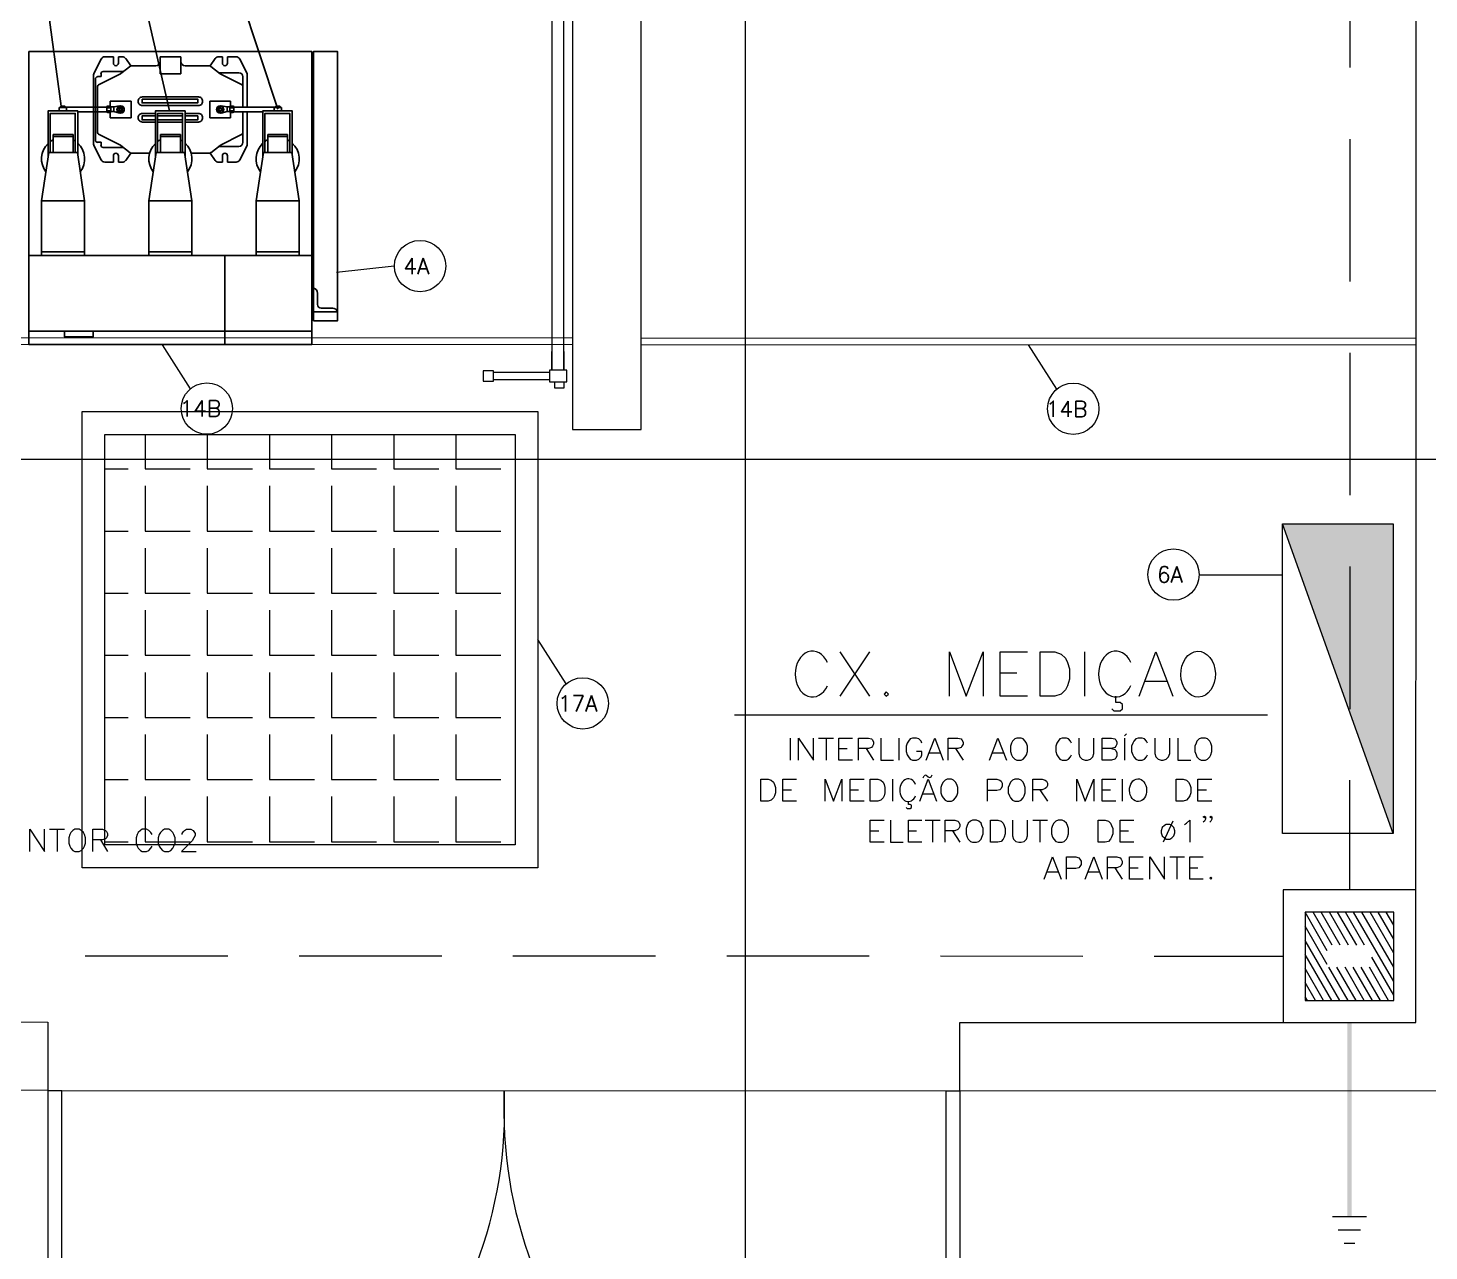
# Model space of a CAD drawing. Header units: inches. Extents: x 5 to 1823, y 18 to 726.
# Drawn here: x 1387.2 to 1510.1, y 146.8 to 254 of the extents above; entities that cross this region are included whole.
import ezdxf

# ---------------------------------------------------------------- set-up
doc = ezdxf.new("R2010")
doc.units = ezdxf.units.IN
doc.header["$MEASUREMENT"] = 0
doc.layers.get('0').update_dxf_attribs({"true_color": 0x7fbfff})
for name, color, linetype in [('BARRAMENTO', 30, 'Continuous'), ('ESTRUTURA DE VÁCUO', 2, 'Continuous'), ('PDF_0', 7, 'Continuous'), ('PDF_01', 1, 'Continuous'), ('PDF_06', 6, 'Continuous'), ('PDF_EL0001', 1, 'Continuous'), ('PDF_QUADROS', 1, 'Continuous'), ('PDF_Texto', 6, 'Continuous'), ('TC', 155, 'Continuous'), ('TP', 131, 'Continuous')]:
    doc.layers.add(name, color=color, linetype=linetype)
doc.layers.add('PDF_ENIT-EL00132', color=7, linetype='Continuous', true_color=0x00dddd)
doc.styles.add('PDF RomanS', font='romans__.ttf')

msp = doc.modelspace()

# ---------------------------------------------------------------- linework, layer by layer
for p, q in [((1388.89, 256.49), (1390.13, 247.17)), ((1397.43, 256.49), (1399.64, 246.74)), ((1405.92, 256.64), (1409.15, 246.89))]:
    msp.add_line(p, q)
at = {"color": 1}
for p, q in [((1387.31, 251.97), (1387.31, 226.26)), ((1387.31, 251.97), (1412.14, 251.97)), ((1412.14, 251.97), (1412.14, 226.26)), ((1389.98, 246.74), (1389.98, 247.04)), ((1389.98, 247.04), (1390.62, 247.04)), ((1390.62, 246.74), (1390.62, 247.04)), ((1394.16, 247.11), (1394.16, 247.09)), ((1394.16, 246.68), (1394.16, 247.09)), ((1394.22, 247.17), (1394.45, 247.17)), ((1394.22, 247.03), (1394.45, 247.03)), ((1394.22, 247.03), (1394.45, 247.03)), ((1394.51, 247.11), (1394.51, 247.09)), ((1394.51, 247.1), (1394.76, 247.1)), ((1394.51, 246.68), (1394.51, 247.09)), ((1395.26, 247.18), (1394.76, 247.1)), ((1394.76, 246.68), (1394.76, 247.1)), ((1404.19, 247.18), (1404.69, 247.1)), ((1404.94, 247.1), (1404.69, 247.1)), ((1404.69, 246.68), (1404.69, 247.1)), ((1404.94, 247.11), (1404.94, 247.09)), ((1404.94, 246.68), (1404.94, 247.09)), ((1405.23, 247.17), (1405, 247.17)), ((1405.23, 247.03), (1405, 247.03)), ((1405.23, 247.03), (1405, 247.03)), ((1405.29, 247.11), (1405.29, 247.09)), ((1405.29, 246.68), (1405.29, 247.09)), ((1408.83, 246.74), (1408.83, 247.04)), ((1409.47, 247.04), (1408.83, 247.04)), ((1409.47, 246.74), (1409.47, 247.04)), ((1389.98, 246.74), (1390.62, 246.74)), ((1394.16, 246.67), (1394.16, 246.68)), ((1394.22, 246.74), (1394.45, 246.74)), ((1394.22, 246.61), (1394.45, 246.61)), ((1394.51, 246.67), (1394.51, 246.68)), ((1394.51, 246.68), (1394.76, 246.68)), ((1395.26, 246.56), (1394.76, 246.68)), ((1404.19, 246.56), (1404.69, 246.68)), ((1404.94, 246.68), (1404.69, 246.68)), ((1404.94, 246.67), (1404.94, 246.68)), ((1405.23, 246.74), (1405, 246.74)), ((1405.23, 246.61), (1405, 246.61)), ((1405.29, 246.67), (1405.29, 246.68)), ((1409.47, 246.74), (1408.83, 246.74)), ((1389.44, 244.67), (1391.18, 244.67)), ((1389.44, 243.1), (1389.44, 244.67)), ((1391.18, 243.1), (1391.18, 244.67)), ((1398.85, 244.67), (1400.6, 244.67)), ((1398.85, 243.1), (1398.85, 244.67)), ((1400.6, 243.1), (1400.6, 244.67)), ((1408.26, 244.67), (1410, 244.67)), ((1408.26, 243.1), (1408.26, 244.67)), ((1410, 243.1), (1410, 244.67)), ((1389.44, 244.49), (1391.18, 244.49)), ((1398.85, 244.49), (1400.6, 244.49)), ((1408.26, 244.49), (1410, 244.49)), ((1412.14, 234.06), (1387.31, 234.06)), ((1388.43, 234.06), (1392.19, 234.06)), ((1397.84, 234.06), (1401.6, 234.06)), ((1404.51, 234.06), (1404.51, 226.26)), ((1407.25, 234.06), (1411.01, 234.06)), ((1387.31, 233.23), (1387.31, 226.26)), ((1412.14, 233.23), (1412.14, 226.26)), ((1412.29, 231.2), (1412.29, 229.11)), ((1412.63, 230.79), (1412.63, 229.78)), ((1412.29, 229.11), (1414.38, 229.11)), ((1412.96, 229.45), (1413.97, 229.45)), ((1387.31, 227.43), (1412.14, 227.43)), ((1387.31, 226.26), (1412.14, 226.26)), ((1387.31, 226.26), (1412.14, 226.26))]:
    msp.add_line(p, q, dxfattribs=at)
for points in [[(1412.29, 228.32), (1412.29, 251.97), (1414.38, 251.97), (1414.38, 228.32)], [(1395.52, 246.59), (1395.68, 246.87), (1395.52, 247.15), (1395.19, 247.15), (1395.03, 246.87), (1395.19, 246.59)], [(1403.93, 246.59), (1403.77, 246.87), (1403.93, 247.15), (1404.26, 247.15), (1404.42, 246.87), (1404.26, 246.59)], [(1392.94, 227.43), (1392.94, 226.93), (1390.44, 226.93), (1390.44, 227.43)]]:
    msp.add_lwpolyline(points, close=True, dxfattribs=at)
for points in [[(1390.53, 247.04), (1390.46, 247.17), (1390.13, 247.17), (1390.06, 247.04)], [(1408.92, 247.04), (1408.99, 247.17), (1409.32, 247.17), (1409.39, 247.04)], [(1389.98, 246.89), (1389.97, 246.89), (1389.98, 246.88)], [(1390.62, 246.88), (1390.62, 246.89), (1390.62, 246.89)], [(1408.83, 246.88), (1408.83, 246.89), (1408.83, 246.89)], [(1409.47, 246.89), (1409.48, 246.89), (1409.47, 246.88)]]:
    msp.add_lwpolyline(points, dxfattribs=at)
for centre, radius in [((1395.36, 246.87), 0.322), ((1395.36, 246.87), 0.182), ((1404.09, 246.87), 0.322), ((1404.09, 246.87), 0.182)]:
    msp.add_circle(centre, radius, dxfattribs=at)
for centre, radius, start, end in [((1390.3, 246.89), 0.182, 56.9078, 123.0922), ((1394.22, 247.11), 0.0617, 90, 180), ((1394.22, 247.09), 0.0617, 180, 270), ((1394.22, 246.97), 0.0617, 90, 180), ((1394.45, 247.11), 0.0617, 0, 90), ((1394.45, 247.09), 0.0617, 270, 0), ((1394.45, 246.97), 0.0617, 0, 90), ((1405, 247.11), 0.0617, 90, 180), ((1405, 247.09), 0.0617, 180, 270), ((1405, 246.97), 0.0617, 90, 180), ((1405.23, 247.11), 0.0617, 0, 90), ((1405.23, 247.09), 0.0617, 270, 0), ((1405.23, 246.97), 0.0617, 0, 90), ((1409.15, 246.89), 0.182, 56.9078, 123.0922), ((1394.22, 246.81), 0.0617, 180, 270), ((1394.22, 246.68), 0.0617, 90, 180), ((1394.22, 246.67), 0.0617, 180, 270), ((1394.45, 246.81), 0.0617, 270, 0), ((1394.45, 246.68), 0.0617, 0, 90), ((1394.45, 246.67), 0.0617, 270, 0), ((1405, 246.81), 0.0617, 180, 270), ((1405, 246.68), 0.0617, 90, 180), ((1405, 246.67), 0.0617, 180, 270), ((1405.23, 246.81), 0.0617, 270, 0), ((1405.23, 246.68), 0.0617, 0, 90), ((1405.23, 246.67), 0.0617, 270, 0), ((1412.2, 230.78), 0.429, 358.4835, 77.2872), ((1412.96, 229.78), 0.334, 180, 270), ((1413.96, 229.02), 0.429, 12.7128, 91.5165)]:
    msp.add_arc(centre, radius, start, end, dxfattribs=at)
at = {"layer": 'BARRAMENTO'}
for p, q in [((1394.16, 247.08), (1390.51, 247.08)), ((1405.29, 247.08), (1408.94, 247.08)), ((1394.16, 246.66), (1391.6, 246.66)), ((1405.29, 246.66), (1407.85, 246.66))]:
    msp.add_line(p, q, dxfattribs=at)
at = {"layer": 'ESTRUTURA DE VÁCUO'}
for points in [[(1389, 242.64), (1389, 246.74), (1391.6, 246.74), (1391.6, 242.84)], [(1389.19, 243.1), (1389.19, 246.52), (1391.38, 246.52), (1391.38, 243.1)], [(1398.41, 242.64), (1398.41, 246.74), (1401.01, 246.74), (1401.01, 242.84)], [(1398.6, 243.1), (1398.6, 246.52), (1400.79, 246.52), (1400.79, 243.1)], [(1407.82, 242.64), (1407.82, 246.74), (1410.42, 246.74), (1410.42, 242.84)], [(1408.01, 243.1), (1408.01, 246.52), (1410.2, 246.52), (1410.2, 243.1)]]:
    msp.add_lwpolyline(points, dxfattribs=at)
for centre, start, end in [((1390.31, 242.54), 134.057, 217.4406), ((1390.31, 242.54), 117.4761, 126.4085), ((1390.31, 242.54), 55.7884, 62.5239), ((1390.31, 242.54), 322.5594, 47.1814), ((1399.72, 242.54), 134.057, 217.4406), ((1399.72, 242.54), 117.4761, 126.4085), ((1399.72, 242.54), 55.7884, 62.5239), ((1399.72, 242.54), 322.5594, 47.1814), ((1409.13, 242.54), 134.057, 217.4406), ((1409.13, 242.54), 117.4761, 126.4085), ((1409.13, 242.54), 55.7884, 62.5239), ((1409.13, 242.54), 322.5594, 47.1814)]:
    msp.add_arc(centre, 1.89, start, end, dxfattribs=at)
at = {"layer": 'PDF_0', "lineweight": 5}
for points in [[(1450.18, 92.32), (1450.18, 379.72)], [(1433.18, 285.51), (1433.18, 269.44), (1433.18, 224.02), (1433.18, 225.63)], [(1434.24, 225.63), (1434.24, 224.02), (1434.24, 269.51)], [(1432.99, 223.17), (1428.06, 223.17), (1428.06, 223.83), (1432.99, 223.83)], [(1434.24, 222.98), (1434.24, 222.43), (1433.46, 222.43), (1433.46, 222.98)], [(1547.9, 216.17), (1011.37, 216.17)], [(1506.99, 183.36), (1497.27, 210.54), (1506.99, 210.54), (1506.99, 183.36), (1497.27, 183.36), (1497.27, 210.54)], [(1458.45, 199.3), (1461.04, 195.42)], [(1461.04, 199.3), (1458.45, 195.42)], [(1468.06, 195.42), (1468.06, 199.3), (1469.54, 195.42), (1471.03, 199.3), (1471.03, 195.42)], [(1474.92, 195.42), (1472.51, 195.42), (1472.51, 199.3), (1474.92, 199.3)], [(1479.9, 199.3), (1479.9, 195.42)], [(1484.7, 195.42), (1486.18, 199.3), (1487.66, 195.42)], [(1472.51, 197.46), (1473.99, 197.46)], [(1485.27, 196.72), (1487.11, 196.72)], [(1482.31, 194.3), (1482.5, 194.13), (1483.05, 194.13), (1483.24, 194.3), (1483.24, 194.68), (1483.05, 194.87), (1482.67, 194.87), (1482.67, 195.42)], [(1449.22, 193.77), (1495.98, 193.77)], [(1454.09, 191.74), (1454.09, 189.81)], [(1454.83, 189.81), (1454.83, 191.74), (1456.13, 189.81), (1456.13, 191.74)], [(1456.59, 191.74), (1457.88, 191.74)], [(1457.25, 191.74), (1457.25, 189.81)], [(1459.55, 189.81), (1458.35, 189.81), (1458.35, 191.74), (1459.55, 191.74)], [(1460.1, 189.81), (1460.1, 191.74), (1460.95, 191.74), (1461.23, 191.66), (1461.31, 191.57), (1461.4, 191.38), (1461.4, 191.19), (1461.31, 191.02), (1461.23, 190.92), (1460.95, 190.83), (1460.1, 190.83)], [(1462.05, 191.74), (1462.05, 189.81), (1463.15, 189.81)], [(1463.62, 191.74), (1463.62, 189.81)], [(1465.65, 191.3), (1465.57, 191.47), (1465.37, 191.66), (1465.18, 191.74), (1464.82, 191.74), (1464.63, 191.66), (1464.46, 191.47), (1464.36, 191.3), (1464.27, 191.02), (1464.27, 190.56), (1464.36, 190.28), (1464.46, 190.09), (1464.63, 189.9), (1464.82, 189.81), (1465.18, 189.81), (1465.37, 189.9), (1465.57, 190.09), (1465.65, 190.28), (1465.65, 190.56), (1465.18, 190.56)], [(1466.03, 189.81), (1466.77, 191.74), (1467.51, 189.81)], [(1467.96, 189.81), (1467.96, 191.74), (1468.8, 191.74), (1469.08, 191.66), (1469.16, 191.57), (1469.27, 191.38), (1469.27, 191.19), (1469.16, 191.02), (1469.08, 190.92), (1468.8, 190.83), (1467.96, 190.83)], [(1471.58, 189.81), (1472.32, 191.74), (1473.06, 189.81)], [(1478.77, 191.3), (1478.69, 191.47), (1478.5, 191.66), (1478.33, 191.74), (1477.95, 191.74), (1477.76, 191.66), (1477.59, 191.47), (1477.48, 191.3), (1477.4, 191.02), (1477.4, 190.56), (1477.48, 190.28), (1477.59, 190.09), (1477.76, 189.9), (1477.95, 189.81), (1478.33, 189.81), (1478.5, 189.9), (1478.69, 190.09), (1478.77, 190.28)], [(1479.43, 191.74), (1479.43, 190.37), (1479.51, 190.09), (1479.7, 189.9), (1479.98, 189.81), (1480.17, 189.81), (1480.45, 189.9), (1480.64, 190.09), (1480.72, 190.37), (1480.72, 191.74)], [(1482.29, 190.83), (1482.56, 190.73), (1482.67, 190.64), (1482.75, 190.45), (1482.75, 190.17), (1482.67, 189.98), (1482.56, 189.9), (1482.29, 189.81), (1481.46, 189.81), (1481.46, 191.74), (1482.29, 191.74), (1482.56, 191.66), (1482.67, 191.57), (1482.75, 191.38), (1482.75, 191.19), (1482.67, 191.02), (1482.56, 190.92), (1482.29, 190.83), (1481.46, 190.83)], [(1483.41, 191.93), (1483.6, 192.12)], [(1483.41, 191.74), (1483.41, 189.81)], [(1485.44, 191.3), (1485.34, 191.47), (1485.17, 191.66), (1484.98, 191.74), (1484.62, 191.74), (1484.43, 191.66), (1484.23, 191.47), (1484.15, 191.3), (1484.04, 191.02), (1484.04, 190.56), (1484.15, 190.28), (1484.23, 190.09), (1484.43, 189.9), (1484.62, 189.81), (1484.98, 189.81), (1485.17, 189.9), (1485.34, 190.09), (1485.44, 190.28)], [(1486.08, 191.74), (1486.08, 190.37), (1486.18, 190.09), (1486.37, 189.9), (1486.65, 189.81), (1486.82, 189.81), (1487.09, 189.9), (1487.28, 190.09), (1487.39, 190.37), (1487.39, 191.74)], [(1488.11, 191.74), (1488.11, 189.81), (1489.23, 189.81)], [(1458.35, 190.83), (1459.09, 190.83)], [(1460.76, 190.83), (1461.4, 189.81)], [(1468.61, 190.83), (1469.27, 189.81)], [(1466.31, 190.45), (1467.24, 190.45)], [(1471.85, 190.45), (1472.78, 190.45)], [(1454.66, 186.2), (1453.46, 186.2), (1453.46, 188.14), (1454.66, 188.14)], [(1457.16, 186.2), (1457.16, 188.14), (1457.88, 186.2), (1458.62, 188.14), (1458.62, 186.2)], [(1460.57, 186.2), (1459.36, 186.2), (1459.36, 188.14), (1460.57, 188.14)], [(1463.07, 188.14), (1463.07, 186.2)], [(1465.48, 186.2), (1466.2, 188.14), (1466.94, 186.2)], [(1465.76, 188.25), (1465.84, 188.42)], [(1466.09, 188.42), (1466.2, 188.33)], [(1466.45, 188.33), (1466.54, 188.52)], [(1471.39, 186.2), (1471.39, 188.14), (1472.21, 188.14), (1472.49, 188.06), (1472.59, 187.95), (1472.68, 187.78), (1472.68, 187.51), (1472.59, 187.32), (1472.49, 187.21), (1472.21, 187.13), (1471.39, 187.13)], [(1475.37, 186.2), (1475.37, 188.14), (1476.19, 188.14), (1476.47, 188.06), (1476.57, 187.95), (1476.66, 187.78), (1476.66, 187.59), (1476.57, 187.4), (1476.47, 187.32), (1476.19, 187.21), (1475.37, 187.21)], [(1479.24, 186.2), (1479.24, 188.14), (1479.98, 186.2), (1480.72, 188.14), (1480.72, 186.2)], [(1482.67, 186.2), (1481.46, 186.2), (1481.46, 188.14), (1482.67, 188.14)], [(1483.22, 188.14), (1483.22, 186.2)], [(1491.07, 186.2), (1489.86, 186.2), (1489.86, 188.14), (1491.07, 188.14)], [(1453.46, 187.21), (1454.2, 187.21)], [(1459.36, 187.21), (1460.1, 187.21)], [(1465.76, 186.85), (1466.67, 186.85)], [(1476, 187.21), (1476.66, 186.2)], [(1481.46, 187.21), (1482.2, 187.21)], [(1489.86, 187.21), (1490.61, 187.21)], [(1464.27, 185.64), (1464.36, 185.56), (1464.63, 185.56), (1464.74, 185.64), (1464.74, 185.84), (1464.63, 185.92), (1464.46, 185.92), (1464.46, 186.2)], [(1462.33, 182.6), (1461.12, 182.6), (1461.12, 184.54), (1462.33, 184.54)], [(1462.88, 184.54), (1462.88, 182.6), (1464, 182.6)], [(1465.65, 182.6), (1464.46, 182.6), (1464.46, 184.54), (1465.65, 184.54)], [(1465.93, 184.54), (1467.24, 184.54)], [(1466.58, 184.54), (1466.58, 182.6)], [(1467.68, 182.6), (1467.68, 184.54), (1468.53, 184.54), (1468.8, 184.44), (1468.89, 184.35), (1468.99, 184.16), (1468.99, 183.99), (1468.89, 183.8), (1468.8, 183.72), (1468.53, 183.61), (1467.68, 183.61)], [(1473.61, 184.54), (1473.61, 183.15), (1473.69, 182.87), (1473.88, 182.68), (1474.16, 182.6), (1474.35, 182.6), (1474.62, 182.68), (1474.82, 182.87), (1474.9, 183.15), (1474.9, 184.54)], [(1475.37, 184.54), (1476.66, 184.54)], [(1476, 184.54), (1476, 182.6)], [(1484.23, 182.6), (1483.03, 182.6), (1483.03, 184.54), (1484.23, 184.54)], [(1487.66, 184.44), (1486.82, 182.6)], [(1488.68, 184.16), (1488.85, 184.27), (1489.15, 184.54), (1489.15, 182.6)], [(1490.52, 184.82), (1490.44, 184.73), (1490.33, 184.82), (1490.44, 184.9), (1490.52, 184.82), (1490.52, 184.63), (1490.44, 184.44), (1490.33, 184.35)], [(1491.07, 184.82), (1490.99, 184.73), (1490.9, 184.82), (1490.99, 184.9), (1491.07, 184.82), (1491.07, 184.63), (1490.99, 184.44), (1490.9, 184.35)], [(1387.38, 181.79), (1387.38, 183.74), (1388.67, 181.79), (1388.67, 183.74)], [(1389.13, 183.74), (1390.42, 183.74)], [(1389.79, 183.74), (1389.79, 181.79)], [(1392.92, 181.79), (1392.92, 183.74), (1393.77, 183.74), (1394.04, 183.63), (1394.13, 183.55), (1394.21, 183.36), (1394.21, 183.19), (1394.13, 183), (1394.04, 182.91), (1393.77, 182.81), (1392.92, 182.81)], [(1398.11, 183.27), (1398, 183.46), (1397.83, 183.63), (1397.64, 183.74), (1397.26, 183.74), (1397.09, 183.63), (1396.9, 183.46), (1396.82, 183.27), (1396.71, 183), (1396.71, 182.53), (1396.82, 182.26), (1396.9, 182.07), (1397.09, 181.88), (1397.26, 181.79), (1397.64, 181.79), (1397.83, 181.88), (1398, 182.07), (1398.11, 182.26)], [(1400.77, 183.27), (1400.77, 183.36), (1400.88, 183.55), (1400.96, 183.63), (1401.15, 183.74), (1401.51, 183.74), (1401.71, 183.63), (1401.79, 183.55), (1401.9, 183.36), (1401.9, 183.19), (1401.79, 183), (1401.62, 182.72), (1400.69, 181.79), (1401.98, 181.79)], [(1461.12, 183.61), (1461.86, 183.61)], [(1464.46, 183.61), (1465.18, 183.61)], [(1468.34, 183.61), (1468.99, 182.6)], [(1483.03, 183.61), (1483.77, 183.61)], [(1393.58, 182.81), (1394.21, 181.79)], [(1476.38, 179.36), (1477.12, 181.31), (1477.86, 179.36)], [(1478.33, 179.36), (1478.33, 181.31), (1479.15, 181.31), (1479.43, 181.22), (1479.51, 181.12), (1479.62, 180.95), (1479.62, 180.65), (1479.51, 180.48), (1479.43, 180.37), (1479.15, 180.29), (1478.33, 180.29)], [(1479.98, 179.36), (1480.72, 181.31), (1481.46, 179.36)], [(1481.93, 179.36), (1481.93, 181.31), (1482.75, 181.31), (1483.03, 181.22), (1483.13, 181.12), (1483.22, 180.95), (1483.22, 180.76), (1483.13, 180.56), (1483.03, 180.48), (1482.75, 180.37), (1481.93, 180.37)], [(1485.06, 179.36), (1483.87, 179.36), (1483.87, 181.31), (1485.06, 181.31)], [(1485.63, 179.36), (1485.63, 181.31), (1486.92, 179.36), (1486.92, 181.31)], [(1487.39, 181.31), (1488.68, 181.31)], [(1488.02, 181.31), (1488.02, 179.36)], [(1490.33, 179.36), (1489.15, 179.36), (1489.15, 181.31), (1490.33, 181.31)], [(1476.66, 180.01), (1477.59, 180.01)], [(1480.26, 180.01), (1481.19, 180.01)], [(1482.56, 180.37), (1483.22, 179.36)], [(1483.87, 180.37), (1484.62, 180.37)], [(1489.15, 180.37), (1489.86, 180.37)], [(1504.66, 149.75), (1501.68, 149.75)], [(1504.13, 148.58), (1502.18, 148.58)], [(1503.62, 147.42), (1502.69, 147.42)]]:
    msp.add_lwpolyline(points, dxfattribs=at)
for points in [[(1428.06, 223.05), (1428.06, 223.96), (1427.15, 223.96), (1427.15, 223.05)], [(1434.49, 222.98), (1434.49, 224.02), (1432.99, 224.02), (1432.99, 222.98)], [(1476.02, 195.42), (1476.02, 199.3), (1477.31, 199.3), (1477.86, 199.11), (1478.24, 198.75), (1478.41, 198.37), (1478.6, 197.82), (1478.6, 196.91), (1478.41, 196.33), (1478.24, 195.97), (1477.86, 195.59), (1477.31, 195.42)], [(1462.52, 195.78), (1462.35, 195.59), (1462.52, 195.42), (1462.71, 195.59)], [(1473.97, 191.74), (1473.8, 191.66), (1473.61, 191.47), (1473.5, 191.3), (1473.42, 191.02), (1473.42, 190.56), (1473.5, 190.28), (1473.61, 190.09), (1473.8, 189.9), (1473.97, 189.81), (1474.35, 189.81), (1474.54, 189.9), (1474.71, 190.09), (1474.82, 190.28), (1474.9, 190.56), (1474.9, 191.02), (1474.82, 191.3), (1474.71, 191.47), (1474.54, 191.66), (1474.35, 191.74)], [(1490.16, 191.74), (1489.97, 191.66), (1489.78, 191.47), (1489.7, 191.3), (1489.59, 191.02), (1489.59, 190.56), (1489.7, 190.28), (1489.78, 190.09), (1489.97, 189.9), (1490.16, 189.81), (1490.52, 189.81), (1490.71, 189.9), (1490.9, 190.09), (1490.99, 190.28), (1491.07, 190.56), (1491.07, 191.02), (1490.99, 191.3), (1490.9, 191.47), (1490.71, 191.66), (1490.52, 191.74)], [(1451.51, 186.2), (1451.51, 188.14), (1452.17, 188.14), (1452.44, 188.06), (1452.63, 187.87), (1452.72, 187.68), (1452.8, 187.4), (1452.8, 186.94), (1452.72, 186.66), (1452.63, 186.49), (1452.44, 186.3), (1452.17, 186.2)], [(1461.12, 186.2), (1461.12, 188.14), (1461.78, 188.14), (1462.05, 188.06), (1462.24, 187.87), (1462.33, 187.68), (1462.41, 187.4), (1462.41, 186.94), (1462.33, 186.66), (1462.24, 186.49), (1462.05, 186.3), (1461.78, 186.2)], [(1467.87, 188.14), (1467.68, 188.06), (1467.51, 187.87), (1467.41, 187.68), (1467.32, 187.4), (1467.32, 186.94), (1467.41, 186.66), (1467.51, 186.49), (1467.68, 186.3), (1467.87, 186.2), (1468.25, 186.2), (1468.42, 186.3), (1468.61, 186.49), (1468.7, 186.66), (1468.8, 186.94), (1468.8, 187.4), (1468.7, 187.68), (1468.61, 187.87), (1468.42, 188.06), (1468.25, 188.14)], [(1473.8, 188.14), (1473.61, 188.06), (1473.42, 187.87), (1473.33, 187.68), (1473.23, 187.4), (1473.23, 186.94), (1473.33, 186.66), (1473.42, 186.49), (1473.61, 186.3), (1473.8, 186.2), (1474.16, 186.2), (1474.35, 186.3), (1474.54, 186.49), (1474.62, 186.66), (1474.71, 186.94), (1474.71, 187.4), (1474.62, 187.68), (1474.54, 187.87), (1474.35, 188.06), (1474.16, 188.14)], [(1487.94, 186.2), (1487.94, 188.14), (1488.57, 188.14), (1488.85, 188.06), (1489.04, 187.87), (1489.15, 187.68), (1489.23, 187.4), (1489.23, 186.94), (1489.15, 186.66), (1489.04, 186.49), (1488.85, 186.3), (1488.57, 186.2)], [(1470.1, 184.54), (1469.9, 184.44), (1469.71, 184.27), (1469.63, 184.08), (1469.54, 183.8), (1469.54, 183.34), (1469.63, 183.06), (1469.71, 182.87), (1469.9, 182.68), (1470.1, 182.6), (1470.45, 182.6), (1470.65, 182.68), (1470.84, 182.87), (1470.92, 183.06), (1471.03, 183.34), (1471.03, 183.8), (1470.92, 184.08), (1470.84, 184.27), (1470.65, 184.44), (1470.45, 184.54)], [(1471.66, 182.6), (1471.66, 184.54), (1472.32, 184.54), (1472.59, 184.44), (1472.78, 184.27), (1472.87, 184.08), (1472.95, 183.8), (1472.95, 183.34), (1472.87, 183.06), (1472.78, 182.87), (1472.59, 182.68), (1472.32, 182.6)], [(1477.59, 184.54), (1477.4, 184.44), (1477.21, 184.27), (1477.12, 184.08), (1477.02, 183.8), (1477.02, 183.34), (1477.12, 183.06), (1477.21, 182.87), (1477.4, 182.68), (1477.59, 182.6), (1477.95, 182.6), (1478.14, 182.68), (1478.33, 182.87), (1478.41, 183.06), (1478.5, 183.34), (1478.5, 183.8), (1478.41, 184.08), (1478.33, 184.27), (1478.14, 184.44), (1477.95, 184.54)], [(1481.1, 182.6), (1481.1, 184.54), (1481.74, 184.54), (1482.01, 184.44), (1482.2, 184.27), (1482.29, 184.08), (1482.39, 183.8), (1482.39, 183.34), (1482.29, 183.06), (1482.2, 182.87), (1482.01, 182.68), (1481.74, 182.6)], [(1391.35, 183.74), (1391.16, 183.63), (1390.99, 183.46), (1390.89, 183.27), (1390.8, 183), (1390.8, 182.53), (1390.89, 182.26), (1390.99, 182.07), (1391.16, 181.88), (1391.35, 181.79), (1391.71, 181.79), (1391.9, 181.88), (1392.1, 182.07), (1392.18, 182.26), (1392.29, 182.53), (1392.29, 183), (1392.18, 183.27), (1392.1, 183.46), (1391.9, 183.63), (1391.71, 183.74)], [(1399.21, 183.74), (1399.02, 183.63), (1398.85, 183.46), (1398.74, 183.27), (1398.66, 183), (1398.66, 182.53), (1398.74, 182.26), (1398.85, 182.07), (1399.02, 181.88), (1399.21, 181.79), (1399.59, 181.79), (1399.76, 181.88), (1399.95, 182.07), (1400.03, 182.26), (1400.14, 182.53), (1400.14, 183), (1400.03, 183.27), (1399.95, 183.46), (1399.76, 183.63), (1399.59, 183.74)], [(1487.09, 184.16), (1486.92, 184.08), (1486.73, 183.89), (1486.65, 183.61), (1486.65, 183.42), (1486.73, 183.15), (1486.92, 182.98), (1487.09, 182.87), (1487.39, 182.87), (1487.56, 182.98), (1487.75, 183.15), (1487.83, 183.42), (1487.83, 183.61), (1487.75, 183.89), (1487.56, 184.08), (1487.39, 184.16)], [(1490.99, 179.55), (1490.9, 179.46), (1490.99, 179.36), (1491.07, 179.46)]]:
    msp.add_lwpolyline(points, close=True, dxfattribs=at)
at = {"layer": 'PDF_0', "color": 3, "lineweight": 5}
for points in [[(1388.96, 120.79), (1390.17, 120.79), (1390.19, 160.8), (1388.98, 160.8)], [(1468.99, 120.79), (1467.79, 120.79), (1467.79, 160.8), (1468.97, 160.8)]]:
    msp.add_lwpolyline(points, close=True, dxfattribs=at)
at = {"layer": 'PDF_0', "lineweight": 5}
for centre, start, end in [((1465.98, 188.3), 44.9911, 135.0089), ((1466.34, 188.47), 224.9911, 315.0089)]:
    msp.add_arc(centre, 0.18, start, end, dxfattribs=at)
for centre, major_axis, ratio, start_param, end_param in [((1456.05, 197.35), (0, 2.01), 0.75269, 5.242105, 10.463796), ((1482.67, 197.35), (0, 2.01), 0.759107, 5.246097, 10.467291), ((1489.88, 197.34), (-0.01, 2.01), 0.754864, 0.22487, 6.508055), ((1464.45, 187.17), (0, 1), 0.749267, 5.240564, 10.458852), ((1484.61, 187.17), (-0.01, 1), 0.74923, 0.22445, 6.507635)]:
    msp.add_ellipse(centre, major_axis=major_axis, ratio=ratio, start_param=start_param, end_param=end_param, dxfattribs=at)
at = {"layer": 'PDF_0', "transparency": 33554559}
for points in [[(1497.27, 210.54), (1506.99, 210.54), (1506.99, 183.36)], [(1503.35, 166.79), (1502.97, 166.79), (1503.35, 149.75)], [(1502.97, 166.79), (1503.35, 149.75), (1502.97, 149.75)]]:
    msp.add_solid(points, dxfattribs=at)
at = {"layer": 'PDF_01', "lineweight": 5}
for points in [[(1435, 226.81), (1363.01, 226.84)], [(1435, 226.24), (1363.01, 226.26)], [(1509, 226.79), (1441.01, 226.81)], [(1509, 226.2), (1441.01, 226.22)], [(1397.51, 218.37), (1397.51, 215.34), (1401.47, 215.34)], [(1402.95, 218.37), (1402.95, 215.34), (1406.93, 215.34)], [(1408.42, 218.37), (1408.42, 215.34), (1412.37, 215.34)], [(1413.85, 218.37), (1413.85, 215.34), (1417.81, 215.34)], [(1419.32, 218.37), (1419.32, 215.34), (1423.27, 215.34)], [(1424.76, 218.37), (1424.76, 215.34), (1428.71, 215.34)], [(1393.98, 215.34), (1396.03, 215.34)], [(1397.51, 213.86), (1397.51, 209.88), (1401.47, 209.88)], [(1402.95, 213.86), (1402.95, 209.88), (1406.93, 209.88)], [(1408.42, 213.86), (1408.42, 209.88), (1412.37, 209.88)], [(1413.85, 213.86), (1413.85, 209.88), (1417.81, 209.88)], [(1419.32, 213.86), (1419.32, 209.88), (1423.27, 209.88)], [(1424.76, 213.86), (1424.76, 209.88), (1428.71, 209.88)], [(1393.98, 209.88), (1396.03, 209.88)], [(1397.51, 208.4), (1397.51, 204.44), (1401.47, 204.44)], [(1402.95, 208.4), (1402.95, 204.44), (1406.93, 204.44)], [(1408.42, 208.4), (1408.42, 204.44), (1412.37, 204.44)], [(1413.85, 208.4), (1413.85, 204.44), (1417.81, 204.44)], [(1419.32, 208.4), (1419.32, 204.44), (1423.27, 204.44)], [(1424.76, 208.4), (1424.76, 204.44), (1428.71, 204.44)], [(1393.98, 204.44), (1396.03, 204.44)], [(1397.51, 202.96), (1397.51, 199), (1401.47, 199)], [(1402.95, 202.96), (1402.95, 199), (1406.93, 199)], [(1408.42, 202.96), (1408.42, 199), (1412.37, 199)], [(1413.85, 202.96), (1413.85, 199), (1417.81, 199)], [(1419.32, 202.96), (1419.32, 199), (1423.27, 199)], [(1424.76, 202.96), (1424.76, 199), (1428.71, 199)], [(1393.98, 199), (1396.03, 199)], [(1397.51, 197.5), (1397.51, 193.54), (1401.47, 193.54)], [(1402.95, 197.5), (1402.95, 193.54), (1406.93, 193.54)], [(1408.42, 197.5), (1408.42, 193.54), (1412.37, 193.54)], [(1413.85, 197.5), (1413.85, 193.54), (1417.81, 193.54)], [(1419.32, 197.5), (1419.32, 193.54), (1423.27, 193.54)], [(1424.76, 197.5), (1424.76, 193.54), (1428.71, 193.54)], [(1393.98, 193.54), (1396.03, 193.54)], [(1397.51, 192.06), (1397.51, 188.1), (1401.47, 188.1)], [(1402.95, 192.06), (1402.95, 188.1), (1406.93, 188.1)], [(1408.42, 192.06), (1408.42, 188.1), (1412.37, 188.1)], [(1413.85, 192.06), (1413.85, 188.1), (1417.81, 188.1)], [(1419.32, 192.06), (1419.32, 188.1), (1423.27, 188.1)], [(1424.76, 192.06), (1424.76, 188.1), (1428.71, 188.1)], [(1393.98, 188.1), (1396.03, 188.1)], [(1397.51, 186.62), (1397.51, 182.64), (1401.47, 182.64)], [(1402.95, 186.62), (1402.95, 182.64), (1406.93, 182.64)], [(1408.42, 186.62), (1408.42, 182.64), (1412.37, 182.64)], [(1413.85, 186.62), (1413.85, 182.64), (1417.81, 182.64)], [(1419.32, 186.62), (1419.32, 182.64), (1423.27, 182.64)], [(1424.76, 186.62), (1424.76, 182.64), (1428.71, 182.64)], [(1393.98, 182.64), (1396.03, 182.64)], [(1388.98, 160.82), (1468.97, 160.8)]]:
    msp.add_lwpolyline(points, dxfattribs=at)
for points in [[(1391.99, 220.38), (1431.97, 220.38), (1431.97, 180.37), (1391.99, 180.37)], [(1393.98, 218.37), (1429.98, 218.37), (1429.98, 182.36), (1393.98, 182.36)]]:
    msp.add_lwpolyline(points, close=True, dxfattribs=at)
msp.add_lwpolyline([(1390.19, 120.79, 0.431249), (1429.01, 160.81, 0.431249), (1467.81, 120.79)], format="xyb", dxfattribs=at)
at = {"layer": 'PDF_06', "lineweight": 5}
for points in [[(1379.9, 352.84), (1455.21, 352.8), (1515.05, 352.78), (1514.99, 160.77), (1468.97, 160.8), (1468.99, 166.79), (1508.98, 166.79), (1509.06, 346.79), (1495.2, 346.79)], [(1419.21, 346.81), (1435.06, 346.81), (1435, 226.81), (1435, 218.81), (1441.01, 218.81), (1441.01, 226.81), (1441.05, 346.81), (1482.27, 346.79)], [(1345.49, 160.84), (1345.49, 166.85), (1388.98, 166.83), (1388.98, 160.82), (1345.49, 160.86)], [(1388.98, 166.83), (1388.98, 160.82)]]:
    msp.add_lwpolyline(points, dxfattribs=at)
at = {"layer": 'PDF_EL0001', "lineweight": 5}
for points in [[(1503.2, 263.03), (1503.2, 250.54)], [(1503.2, 244.28), (1503.18, 231.79)], [(1503.18, 225.52), (1503.18, 213.03)], [(1503.18, 206.79), (1503.18, 194.28)], [(1503.16, 188.04), (1503.16, 178.43)], [(1392.26, 172.65), (1404.77, 172.65)], [(1411.02, 172.65), (1423.53, 172.63)], [(1429.77, 172.63), (1442.28, 172.63)], [(1448.53, 172.63), (1461.01, 172.63)], [(1467.28, 172.63), (1479.77, 172.61)], [(1486.01, 172.61), (1497.34, 172.61)]]:
    msp.add_lwpolyline(points, dxfattribs=at)
at = {"layer": 'PDF_ENIT-EL00132', "lineweight": 5}
for points in [[(1419.35, 233.13), (1414.29, 232.58)], [(1401.49, 222.37), (1399.02, 226.24)], [(1477.48, 222.35), (1475.01, 226.22)], [(1489.95, 206.07), (1497.27, 206.05)], [(1434.45, 196.5), (1431.97, 200.38)]]:
    msp.add_lwpolyline(points, dxfattribs=at)
for centre in [(1421.63, 233.14), (1402.92, 220.64), (1478.93, 220.62), (1487.72, 206.08), (1435.9, 194.78)]:
    msp.add_circle(centre, 2.25, dxfattribs=at)
at = {"layer": 'PDF_QUADROS', "lineweight": 5}
for points in [[(1497.34, 166.79), (1508.98, 166.79), (1508.98, 178.43), (1497.34, 178.43)], [(1499.28, 168.73), (1507.05, 168.73), (1507.05, 176.48), (1499.28, 176.48)]]:
    msp.add_lwpolyline(points, close=True, dxfattribs=at)
for points in [[(1501.21, 173.09), (1499.28, 176.46)], [(1501.65, 173.58), (1499.96, 176.48)], [(1502.35, 173.58), (1500.68, 176.48)], [(1503.07, 173.58), (1501.4, 176.48)], [(1503.79, 173.58), (1502.1, 176.48)], [(1504.49, 173.58), (1502.82, 176.48)], [(1507.05, 170.4), (1503.52, 176.48)], [(1507.05, 171.63), (1504.24, 176.48)], [(1507.05, 172.86), (1504.96, 176.48)], [(1507.05, 174.11), (1505.66, 176.48)], [(1507.05, 175.34), (1506.38, 176.48)], [(1501.21, 171.87), (1499.28, 175.23)], [(1502.31, 168.73), (1499.28, 173.98)], [(1501.61, 168.73), (1499.28, 172.75)], [(1507.05, 169.18), (1505.11, 172.52)], [(1500.89, 168.73), (1499.28, 171.53)], [(1503.03, 168.73), (1501.36, 171.63)], [(1503.75, 168.73), (1502.06, 171.63)], [(1504.45, 168.73), (1502.78, 171.63)], [(1505.17, 168.73), (1503.48, 171.63)], [(1505.87, 168.73), (1504.19, 171.63)], [(1506.59, 168.73), (1504.91, 171.63)], [(1500.17, 168.73), (1499.28, 170.3)], [(1499.47, 168.73), (1499.28, 169.05)]]:
    msp.add_lwpolyline(points, dxfattribs=at)
at = {"layer": 'TC'}
for p, q in [((1388.43, 238.85), (1389.07, 243.1)), ((1389.07, 243.1), (1389.43, 243.1)), ((1389.43, 243.1), (1391.19, 243.1)), ((1391.56, 243.1), (1391.19, 243.1)), ((1392.19, 238.85), (1391.56, 243.1)), ((1397.84, 238.85), (1398.48, 243.1)), ((1398.48, 243.1), (1398.84, 243.1)), ((1398.84, 243.1), (1400.61, 243.1)), ((1400.97, 243.1), (1400.61, 243.1)), ((1401.6, 238.85), (1400.97, 243.1)), ((1407.25, 238.85), (1407.89, 243.1)), ((1407.89, 243.1), (1408.25, 243.1)), ((1408.25, 243.1), (1410.01, 243.1)), ((1410.38, 243.1), (1410.01, 243.1)), ((1411.01, 238.85), (1410.38, 243.1)), ((1388.43, 238.85), (1392.19, 238.85)), ((1388.43, 234.06), (1388.43, 238.85)), ((1392.19, 234.06), (1392.19, 238.85)), ((1397.84, 234.06), (1397.84, 238.85)), ((1397.84, 238.85), (1401.6, 238.85)), ((1401.6, 234.06), (1401.6, 238.85)), ((1407.25, 238.85), (1411.01, 238.85)), ((1407.25, 234.06), (1407.25, 238.85)), ((1411.01, 234.06), (1411.01, 238.85)), ((1388.43, 234.38), (1392.19, 234.38)), ((1397.84, 234.38), (1401.6, 234.38)), ((1407.25, 234.38), (1411.01, 234.38))]:
    msp.add_line(p, q, dxfattribs=at)
at = {"layer": 'TP'}
for p, q in [((1393.03, 250.09), (1393.64, 251.29)), ((1393.97, 251.49), (1394.72, 251.49)), ((1394.72, 250.93), (1394.72, 251.49)), ((1395.17, 251.49), (1395.5, 251.49)), ((1395.17, 250.93), (1395.17, 251.49)), ((1395.8, 251.33), (1396.25, 250.71)), ((1398.82, 251.49), (1398.82, 251.08)), ((1398.82, 251.49), (1400.64, 251.49)), ((1398.82, 251.49), (1398.82, 250.01)), ((1398.82, 251.49), (1398.82, 251.08)), ((1400.64, 251.49), (1398.82, 251.49)), ((1400.64, 251.49), (1400.64, 251.08)), ((1400.64, 251.49), (1400.64, 250.01)), ((1400.64, 251.49), (1400.64, 251.08)), ((1403.66, 251.33), (1403.2, 250.71)), ((1403.96, 251.49), (1404.29, 251.49)), ((1404.29, 250.93), (1404.29, 251.49)), ((1404.73, 251.49), (1405.48, 251.49)), ((1404.73, 250.93), (1404.73, 251.49)), ((1405.81, 251.29), (1406.43, 250.09)), ((1392.99, 243.82), (1392.99, 249.92)), ((1393.14, 244.17), (1393.14, 249.56)), ((1393.64, 249.75), (1393.33, 249.75)), ((1393.47, 249.06), (1395.34, 250)), ((1393.64, 250.01), (1393.64, 249.75)), ((1395.6, 250.2), (1393.82, 250.2)), ((1395.38, 250.02), (1396.25, 250.71)), ((1396.25, 250.71), (1398.45, 250.71)), ((1400.64, 250.01), (1398.82, 250.01)), ((1401.01, 250.71), (1403.11, 250.71)), ((1404.09, 250.01), (1403.27, 250.65)), ((1405.72, 250.1), (1403.97, 250.1)), ((1405.97, 249.07), (1404.09, 250.01)), ((1406.09, 247.08), (1406.09, 249.73)), ((1406.47, 247.08), (1406.47, 249.92)), ((1393.33, 244.91), (1393.33, 248.83)), ((1406.09, 247.08), (1406.09, 248.85)), ((1394.44, 247.61), (1394.44, 247.2)), ((1396.27, 247.61), (1394.44, 247.61)), ((1394.44, 247.61), (1394.44, 247.17)), ((1394.44, 247.61), (1394.44, 247.2)), ((1394.44, 247.61), (1396.27, 247.61)), ((1396.27, 247.61), (1396.27, 247.2)), ((1396.27, 247.61), (1396.27, 246.13)), ((1396.27, 247.61), (1396.27, 247.2)), ((1403.18, 247.61), (1403.18, 247.2)), ((1403.18, 247.61), (1405, 247.61)), ((1403.18, 247.61), (1403.18, 246.13)), ((1403.18, 247.61), (1403.18, 247.2)), ((1405, 247.61), (1403.18, 247.61)), ((1405, 247.61), (1405, 247.2)), ((1405, 247.61), (1405, 247.17)), ((1405, 247.61), (1405, 247.2)), ((1394.44, 246.61), (1394.44, 246.13)), ((1394.44, 246.13), (1396.27, 246.13)), ((1405, 246.13), (1403.18, 246.13)), ((1405, 246.61), (1405, 246.13)), ((1406.09, 244), (1406.09, 246.66)), ((1406.09, 244.89), (1406.09, 246.66)), ((1406.47, 243.82), (1406.47, 246.66)), ((1395.34, 243.74), (1393.47, 244.68)), ((1404.11, 243.74), (1405.97, 244.67)), ((1393.03, 243.65), (1393.64, 242.45)), ((1393.64, 243.99), (1393.33, 243.99)), ((1393.64, 243.73), (1393.64, 243.99)), ((1395.6, 243.54), (1393.82, 243.54)), ((1396.18, 243.08), (1395.38, 243.71)), ((1403.27, 243.08), (1404.08, 243.72)), ((1403.97, 243.63), (1405.72, 243.63)), ((1405.81, 242.45), (1406.43, 243.65)), ((1393.97, 242.25), (1394.72, 242.25)), ((1394.72, 242.81), (1394.72, 242.25)), ((1395.17, 242.81), (1395.17, 242.25)), ((1395.17, 242.25), (1395.5, 242.25)), ((1395.8, 242.4), (1396.25, 243.03)), ((1396.34, 243.03), (1397.9, 243.03)), ((1401.01, 243.03), (1401.01, 243.03)), ((1401.55, 243.03), (1403.11, 243.03)), ((1403.66, 242.4), (1403.2, 243.03)), ((1404.29, 242.25), (1403.96, 242.25)), ((1404.29, 242.81), (1404.29, 242.25)), ((1404.73, 242.81), (1404.73, 242.25)), ((1405.48, 242.25), (1404.73, 242.25))]:
    msp.add_line(p, q, dxfattribs=at)
at = {"layer": 'TP', "color": 1}
msp.add_lwpolyline([(1397.27, 247.97), (1402.18, 247.97, -0.414214), (1402.55, 247.6), (1402.55, 247.58, -0.414214), (1402.18, 247.21), (1397.27, 247.21, -0.414214), (1396.9, 247.58), (1396.9, 247.6, -0.414214)], format="xyb", close=True, dxfattribs=at)
at = {"layer": 'TP'}
msp.add_lwpolyline([(1397.24, 247.78), (1402.13, 247.78), (1402.13, 247.44), (1397.24, 247.44)], close=True, dxfattribs=at)
at = {"layer": 'TP', "color": 1}
for points in [[(1398.41, 246.53), (1397.27, 246.53, 0.414214), (1396.9, 246.16), (1396.9, 246.14, 0.414214), (1397.27, 245.77), (1398.41, 245.77)], [(1401.01, 245.77), (1402.18, 245.77, 0.414214), (1402.55, 246.14), (1402.55, 246.16, 0.414214), (1402.18, 246.53), (1401.01, 246.53)]]:
    msp.add_lwpolyline(points, format="xyb", dxfattribs=at)
at = {"layer": 'TP'}
for points in [[(1398.41, 246.3), (1397.24, 246.3), (1397.24, 245.96), (1398.41, 245.96)], [(1400.79, 246.3), (1398.6, 246.3)], [(1398.6, 245.96), (1400.79, 245.96)], [(1401.01, 245.96), (1402.13, 245.96), (1402.13, 246.3), (1401.01, 246.3)]]:
    msp.add_lwpolyline(points, dxfattribs=at)
at = {"layer": 'TP', "color": 1}
msp.add_lwpolyline([(1398.6, 245.77), (1400.79, 245.77)], dxfattribs=at)
for centre in [(1395.36, 246.87), (1404.09, 246.87)]:
    msp.add_circle(centre, 0.111, dxfattribs=at)
at = {"layer": 'TP'}
for centre, radius, start, end in [((1393.97, 251.12), 0.369, 90, 152.8171), ((1394.94, 250.93), 0.222, 180, 0), ((1395.5, 251.12), 0.369, 36.2655, 90), ((1398.45, 251.08), 0.369, 270, 0), ((1401.01, 251.08), 0.369, 180, 270), ((1403.96, 251.12), 0.369, 90, 143.7345), ((1404.51, 250.93), 0.222, 180, 0), ((1405.48, 251.12), 0.369, 27.1829, 90), ((1393.36, 249.92), 0.369, 152.8171, 180), ((1393.33, 249.56), 0.185, 90, 180), ((1393.82, 250.01), 0.185, 90, 180), ((1405.72, 249.73), 0.369, 0, 90), ((1405.72, 249.73), 0.369, 0, 90), ((1406.1, 249.92), 0.369, 0, 27.1829), ((1393.59, 248.83), 0.259, 116.5893, 180), ((1405.83, 248.85), 0.259, 0, 57.7985), ((1393.59, 244.91), 0.259, 180, 243.4107), ((1405.83, 244.89), 0.259, 302.2015, 0), ((1393.36, 243.82), 0.369, 180, 207.1829), ((1393.33, 244.17), 0.185, 180, 270), ((1393.82, 243.73), 0.185, 180, 270), ((1405.72, 244), 0.369, 270, 0), ((1405.72, 244), 0.369, 270, 0), ((1406.1, 243.82), 0.369, 332.8171, 0), ((1393.97, 242.62), 0.369, 207.1829, 270), ((1394.94, 242.81), 0.222, 0, 180), ((1395.5, 242.62), 0.369, 270, 323.7345), ((1396.34, 243.29), 0.259, 231.796, 270), ((1403.11, 243.29), 0.259, 270, 308.204), ((1403.96, 242.62), 0.369, 216.2655, 270), ((1404.51, 242.81), 0.222, 0, 180), ((1405.48, 242.62), 0.369, 270, 332.8171)]:
    msp.add_arc(centre, radius, start, end, dxfattribs=at)
at = {"layer": 'TP', "color": 1}
for centre, start, end in [((1395.22, 250.23), 296.5893, 308.204), ((1403.11, 250.45), 51.796, 90), ((1395.22, 243.51), 51.796, 63.4107), ((1404.24, 243.52), 122.2015, 128.204)]:
    msp.add_arc(centre, 0.259, start, end, dxfattribs=at)

# ---------------------------------------------------------------- texts
at = {"layer": 'PDF_Texto', "color": 1, "char_height": 1.4, "attachment_point": 7, "style": 'PDF RomanS'}
for s, insert in [('4A', (1420.16, 232.43)), ('14B', (1400.52, 219.94)), ('14B', (1476.51, 219.9)), ('6A', (1486.27, 205.38)), ('17A', (1433.71, 194.07))]:
    msp.add_mtext(s, dxfattribs=dict(at, insert=insert))

doc.saveas('drawing.dxf')
